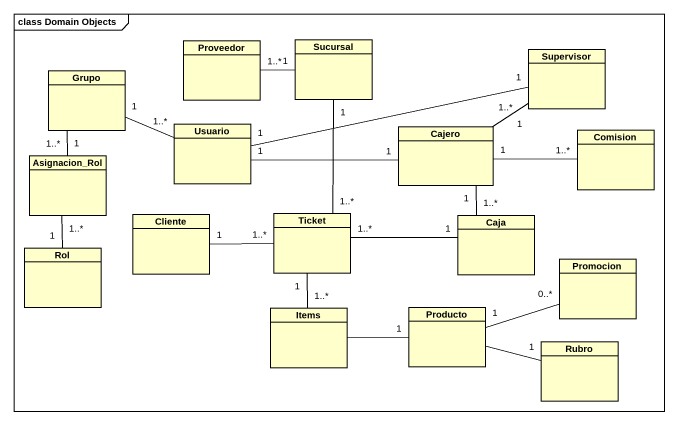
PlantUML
@startuml
mainframe class Domain Objects
hide circle
hide empty members
class Proveedor
class Sucursal
class Supervisor
class Grupo
class Usuario
class Cajero
class Comision
class Asignacion_Rol
class Cliente
class Ticket
class Caja
class Rol
class Promocion
class Items
class Producto
class Rubro
Proveedor "1..*" -right- "1" Sucursal
Supervisor "1" -- "1..*" Cajero
Grupo "1" -- "1..*" Asignacion_Rol
Usuario "1" -right- "1" Supervisor
Usuario "1..*" -left- "1" Grupo
Cajero "1" -left- "1" Usuario
Cajero "1" -right- "1..*" Comision
Asignacion_Rol "1..*" -- "1" Rol
Ticket "1..*" -up- "1" Sucursal
Ticket "1..*" -left- "1" Cliente
Caja "1..*" -up- "1" Cajero
Caja "1" -left- "1..*" Ticket
Items "1..*" -up- "1" Ticket
Items -right- "1" Producto
Producto "1" -right- "0..*" Promocion
Rubro "1" -left- Producto
@enduml
